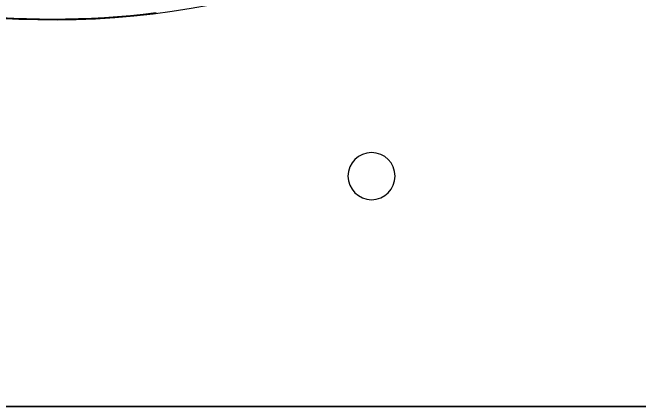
# Model space of a CAD drawing. Header units: millimetres. Extents: x -235 to 540, y -175 to 360.
# Drawn here: x -5.8 to 84.7, y -175 to -118.1 of the extents above; entities that cross this region are included whole.
import ezdxf

# ---------------------------------------------------------------- set-up
doc = ezdxf.new("R2010")
doc.units = ezdxf.units.MM
doc.layers.get('0').update_dxf_attribs({"color": 1, "linetype": 'CONTINUOUS'})

# ---------------------------------------------------------------- blocks, each defined once
blk = doc.blocks.new('round_6_8_0_1_0_')
at = {"color": 2, "linetype": 'CONTINUOUS'}
for start, end in [(90, -90), (-90, 90)]:
    blk.add_arc((0, 0), 3.4, start, end, dxfattribs=at)

msp = doc.modelspace()

# ---------------------------------------------------------------- linework, layer by layer
at = {"color": 2, "linetype": 'CONTINUOUS'}
for p, q in [((14.96, -118.056, 2.679), (14.96, -118.056, 30)), ((175, -175), (-175, -175)), ((-175, -175), (175, -175)), ((175, -175, -20), (-175, -175, -20))]:
    msp.add_line(p, q, dxfattribs=at)
for centre, radius, start, end in [((0, 0, -7), 119.1, -142.46038, -55.53962), ((0, 0), 119.1, -142.46038, -55.53962), ((0, 0, 2.679), 119, -97.22221, -82.77779), ((0, 0, 30), 119, -97.22221, -82.77779)]:
    msp.add_arc(centre, radius, start, end, dxfattribs=at)

# ---------------------------------------------------------------- block references
msp.add_blockref('round_6_8_0_1_0_', (46.043, -141.707))

doc.saveas('drawing.dxf')
